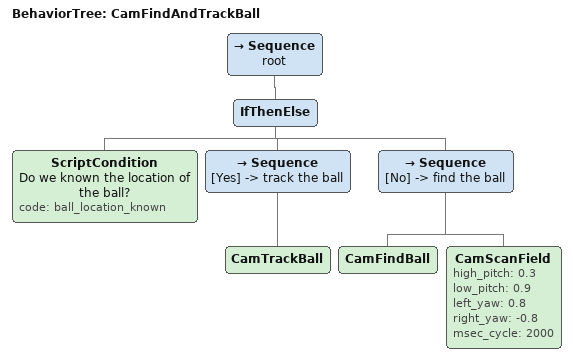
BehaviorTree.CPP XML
<root BTCPP_format="4" >
  <BehaviorTree ID="CamFindAndTrackBall">
     <Sequence name="root">
         <IfThenElse>
             <ScriptCondition        name="Do we known the location of the ball?" code="ball_location_known" />
             <Sequence               name="[Yes] -> track the ball" >
                <CamTrackBall />
             </Sequence>
             <Sequence               name="[No] -> find the ball">
                <CamFindBall />
                <CamScanField high_pitch="0.3" low_pitch="0.9" left_yaw="0.8" right_yaw="-0.8" msec_cycle="2000" />
             </Sequence>
         </IfThenElse>
     </Sequence>
  </BehaviorTree>
</root>
